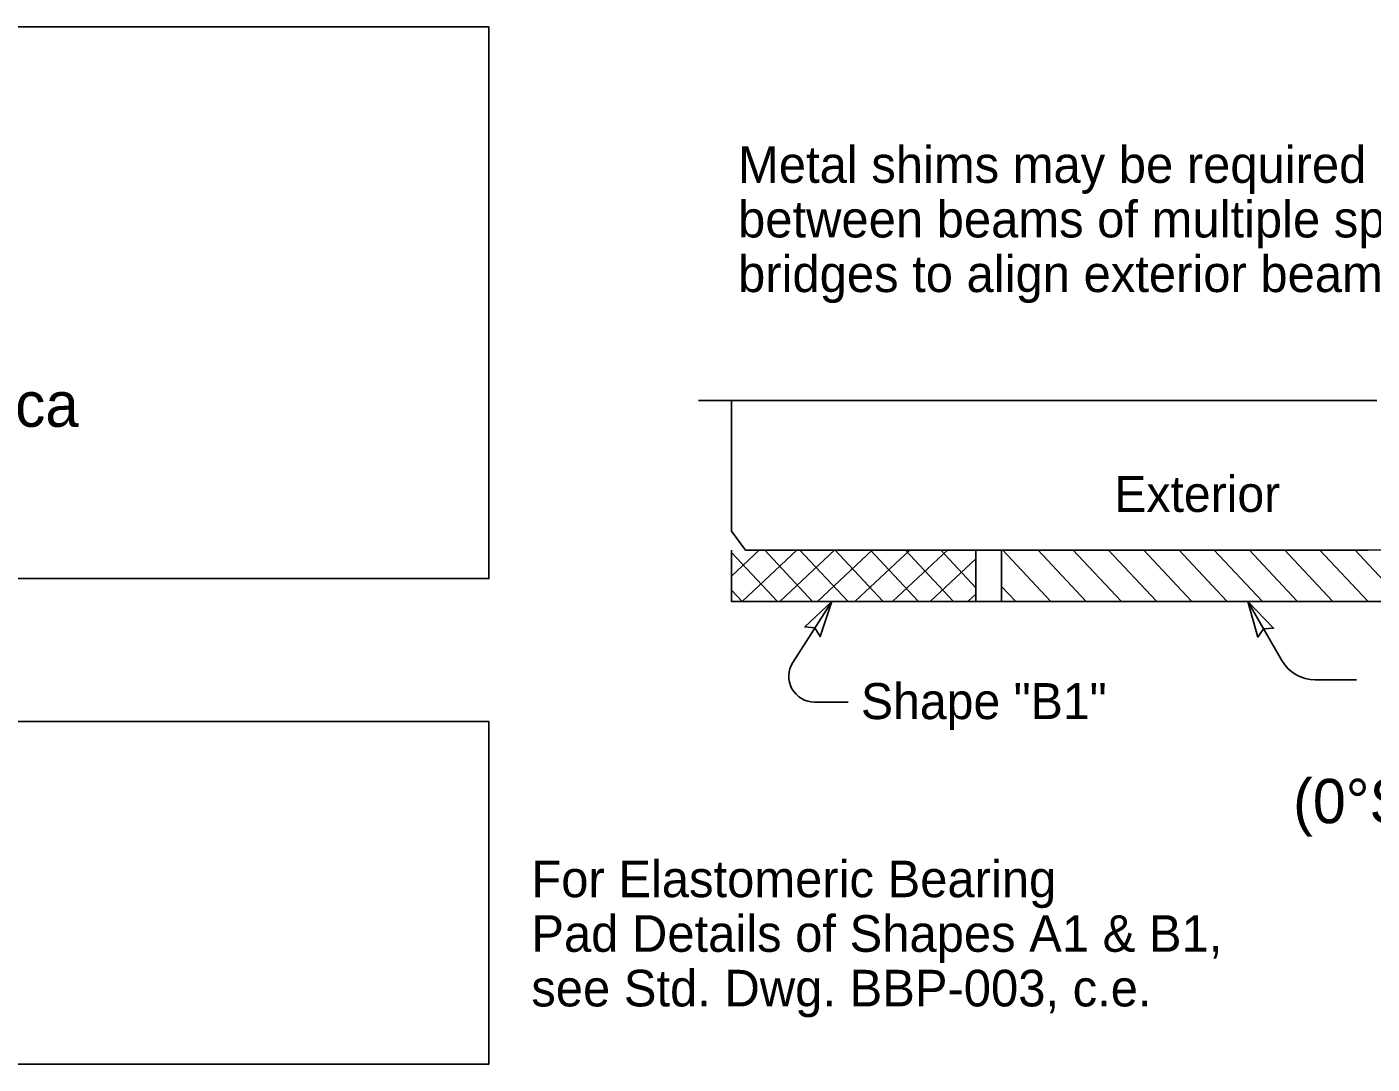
# Model space of a CAD drawing. Extents: x 0 to 36, y 0 to 22.
# Drawn here: x 8.17 to 13.4, y 2.23 to 6.27 of the extents above; entities that cross this region are included whole.
import ezdxf

# ---------------------------------------------------------------- set-up
doc = ezdxf.new("R2010")
doc.units = 0
for name, color, linetype in [('01-Slab', 7, 'Continuous'), ('03-Dimensions', 7, 'Continuous'), ('40-Pattern Areas', 7, 'Continuous'), ('41-Bearing Pads', 7, 'Continuous'), ('S_PL_Dimens_PR', 7, 'Continuous')]:
    doc.layers.add(name, color=color, linetype=linetype)

msp = doc.modelspace()

# ---------------------------------------------------------------- linework, layer by layer
at = {"layer": '01-Slab'}
for points in [[(2.8832, 6.2657), (9.9653, 6.2657), (9.9653, 4.1211), (2.8832, 4.1211)], [(2.8832, 3.5657), (9.9653, 3.5657), (9.9653, 2.2342), (2.8832, 2.2342)]]:
    msp.add_lwpolyline(points, close=True, dxfattribs=at)
for points in [[(13.3818, 4.2324), (10.9631, 4.2324), (10.9083, 4.3055), (10.9083, 4.814)], [(14.9082, 4.5209), (14.9082, 4.3054), (14.8535, 4.2325), (13.3436, 4.2324)]]:
    msp.add_lwpolyline(points, dxfattribs=at)
at = {"layer": '03-Dimensions'}
for p, q in [((10.7797, 4.814), (13.4165, 4.814)), ((10.9085, 4.0325), (10.9085, 4.2324)), ((11.8582, 4.0335), (11.8583, 4.2335)), ((11.9583, 4.0336), (11.9583, 4.2335)), ((10.9085, 4.0325), (16.4832, 4.0325)), ((11.1468, 3.7952), (11.2985, 4.0325)), ((12.9148, 4.0325), (13.0477, 3.8024)), ((13.1776, 3.7274), (13.3382, 3.7274)), ((11.3612, 3.6414), (11.2311, 3.6414))]:
    msp.add_line(p, q, dxfattribs=at)
msp.add_lwpolyline([(11.8582, 4.2322), (11.8571, 4.2336)], dxfattribs=at)
for centre, radius, start in [((11.2311, 3.7414), 0.1, 147.4167), ((13.1776, 3.8774), 0.15, 209.9983)]:
    msp.add_arc(centre, radius, start, 270, dxfattribs=at)
at = {"layer": '40-Pattern Areas'}
for points in [[(10.9084, 4.1313), (11.017, 4.2326)], [(11.0866, 4.0325), (10.9085, 4.223)], [(10.9494, 4.0324), (11.1636, 4.2328)], [(11.2234, 4.0328), (11.0364, 4.2326)], [(11.096, 4.0327), (11.3101, 4.2329)], [(11.3601, 4.0331), (11.1733, 4.2327)], [(11.2425, 4.0329), (11.4566, 4.233)], [(11.4968, 4.0332), (11.3101, 4.2329)], [(11.3891, 4.033), (11.6032, 4.2332)], [(11.6336, 4.0334), (11.4468, 4.233)], [(11.5356, 4.0331), (11.7497, 4.2334)], [(11.7704, 4.0334), (11.5835, 4.2333)], [(11.6822, 4.0333), (11.8582, 4.198)], [(11.8582, 4.0859), (11.7203, 4.2334)], [(12.1489, 4.0334), (11.9618, 4.2334)], [(12.2857, 4.0335), (12.0988, 4.2334)], [(12.4228, 4.0334), (12.2357, 4.2335)], [(12.5597, 4.0334), (12.3727, 4.2335)], [(12.6966, 4.0334), (12.5096, 4.2335)], [(12.8336, 4.0334), (12.6465, 4.2334)], [(12.9705, 4.0334), (12.7835, 4.2334)], [(13.1073, 4.0334), (12.9204, 4.2334)], [(13.2443, 4.0334), (13.0572, 4.2334)], [(13.3813, 4.0335), (13.1942, 4.2334)], [(13.5181, 4.0334), (13.331, 4.2334)], [(12.012, 4.0334), (11.9584, 4.0909)], [(10.9498, 4.0324), (10.9084, 4.0767)], [(11.8287, 4.0335), (11.8582, 4.061)]]:
    msp.add_lwpolyline(points, dxfattribs=at)
at = {"layer": 'S_PL_Dimens_PR'}
for points in [[(11.2985, 4.0325), (11.2526, 3.8957), (11.2325, 3.9293), (11.1936, 3.9334)], [(12.9148, 4.0325), (13.0151, 3.9288), (12.9761, 3.9264), (12.9545, 3.8938)]]:
    msp.add_lwpolyline(points, close=True, dxfattribs=at)

# ---------------------------------------------------------------- texts
at = {"layer": '03-Dimensions'}
for s, height, p in [('Metal shims may be required', 0.14225, (10.9339, 5.6596)), ('between beams of multiple span', 0.14225, (10.9339, 5.4474)), ('bridges to align exterior beams.', 0.14225, (10.9339, 5.2351)), ('Exterior', 0.14, (12.3962, 4.3805)), ('Shape "B1"', 0.14, (11.4116, 3.5751)), ('For Elastomeric Bearing', 0.14225, (10.1303, 2.8829)), ('Pad Details of Shapes A1 & B1,', 0.14225, (10.1303, 2.6707)), ('see Std. Dwg. BBP-003, c.e.', 0.14225, (10.1303, 2.4584))]:
    msp.add_text(s, height=height, dxfattribs=at).set_placement(p)
at = {"layer": '41-Bearing Pads'}
msp.add_text('(0°Skew)', height=0.17225, dxfattribs=at).set_placement((13.0912, 3.1705))
at = {"layer": 'S_PL_Dimens_PR'}
msp.add_text('documentation that the Build America Buy America', height=0.175, dxfattribs=at).set_placement((3.0904, 4.7112))

doc.saveas('drawing.dxf')
